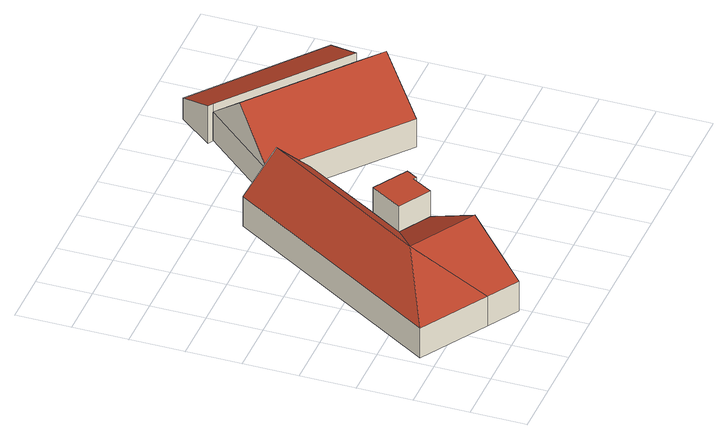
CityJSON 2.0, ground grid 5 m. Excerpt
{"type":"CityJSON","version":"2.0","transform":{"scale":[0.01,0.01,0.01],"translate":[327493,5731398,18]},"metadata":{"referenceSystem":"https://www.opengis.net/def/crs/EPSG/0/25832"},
"CityObjects":{
"building1":{"type":"Building","attributes":{"name":"Dorthskate","Gemeindeschluessel":"05170048","Geometrietyp2DReferenz":"3000","function":"31001_1210"},"address":[{"country":"Germany","locality":"Wesel","thoroughfareNumber":"11","thoroughfareName":"Jöckern"}],"children":["building1-1","building1-2"]},
"building1-1":{"type":"BuildingPart","attributes":{"roofType":"5000","measuredHeight":6.42},"parents":["building1"],"geometry":[{"type":"Solid","lod":"2","boundaries":[[[[0,1,2,3]],[[4,5,1,0]],[[6,7,5,4]],[[8,9,7,6]],[[10,11,9,8]],[[12,13,11,10]],[[6,4,0,14]],[[0,3,14]],[[3,12,10,8,6,14]],[[2,1,5,7,9,11,13]],[[3,2,13,12]]]],"semantics":{"surfaces":[{"type":"WallSurface"},{"type":"RoofSurface"},{"type":"GroundSurface"},{"type":"ClosureSurface"}],"values":[[0,0,0,0,0,0,1,1,1,2,3]]}}]},
"building1-2":{"type":"BuildingPart","attributes":{"roofType":"5000","measuredHeight":6.42},"parents":["building1"],"geometry":[{"type":"Solid","lod":"2","boundaries":[[[[15,16,13,12]],[[17,18,16,15]],[[19,20,18,17]],[[3,2,20,19]],[[15,12,14,17]],[[12,3,14]],[[19,17,14,3]],[[13,16,18,20,2]],[[12,13,2,3]]]],"semantics":{"surfaces":[{"type":"WallSurface"},{"type":"RoofSurface"},{"type":"GroundSurface"},{"type":"ClosureSurface"}],"values":[[0,0,0,0,1,1,1,2,3]]}}]},
"building2":{"type":"Building","attributes":{"Geometrietyp2DReferenz":"3000","Gemeindeschluessel":"05170048","function":"31001_1210","roofType":"1000","measuredHeight":5.33},"address":[{"country":"Germany","locality":"Wesel","thoroughfareNumber":"11","thoroughfareName":"Jöckern"}],"geometry":[{"type":"Solid","lod":"2","boundaries":[[[[21,22,23,24]],[[25,26,22,21]],[[27,28,26,25]],[[29,30,28,27]],[[31,32,30,29]],[[24,23,32,31]],[[29,27,25,21,24,31]],[[22,26,28,30,32,23]]]],"semantics":{"surfaces":[{"type":"WallSurface"},{"type":"RoofSurface"},{"type":"GroundSurface"}],"values":[[0,0,0,0,0,0,1,2]]}}]},
"building3":{"type":"Building","attributes":{"Geometrietyp2DReferenz":"3000","Gemeindeschluessel":"05170048","function":"31001_2720","roofType":"3100","measuredHeight":6.8},"address":[{"country":"Germany","locality":"Wesel","thoroughfareNumber":"11","thoroughfareName":"Jöckern"}],"geometry":[{"type":"Solid","lod":"2","boundaries":[[[[33,34,35,36]],[[37,38,34,33]],[[39,40,38,37]],[[36,35,40,39]],[[33,41,37]],[[39,42,36]],[[36,42,41,33]],[[37,41,42,39]],[[34,38,40,35]]]],"semantics":{"surfaces":[{"type":"WallSurface"},{"type":"RoofSurface"},{"type":"GroundSurface"}],"values":[[0,0,0,0,0,0,1,1,2]]}}]},
"building4":{"type":"Building","attributes":{"Geometrietyp2DReferenz":"3000","Gemeindeschluessel":"05170048","function":"31001_2720","roofType":"2100","measuredHeight":3.83},"address":[{"country":"Germany","locality":"Wesel","thoroughfareNumber":"11","thoroughfareName":"Jöckern"}],"geometry":[{"type":"Solid","lod":"2","boundaries":[[[[43,44,45,46]],[[47,48,44,43]],[[49,50,48,47]],[[51,52,50,49]],[[46,45,52,51]],[[49,47,43,46,51]],[[44,48,50,52,45]]]],"semantics":{"surfaces":[{"type":"WallSurface"},{"type":"RoofSurface"},{"type":"GroundSurface"}],"values":[[0,0,0,0,0,1,2]]}}]}
},
"vertices":[
[39,640,363],[39,640,64],[652,270,64],[652,270,363],[1288,2646,363],[1288,2646,64],[1581,2458,706],[1581,2458,64],[1873,2270,363],[1873,2270,64],[1439,1559,363],[1439,1559,64],[1260,1266,363],[1260,1266,64],[650,949,706],
[1553,1096,363],[1553,1096,64],[1247,596,706],[1247,596,64],[940,96,363],[940,96,64],
[1694,1272,621],[1694,1272,89],[1752,1372,89],[1752,1372,621],[1666,1288,621],[1666,1288,89],[1553,1096,621],[1553,1096,89],[1260,1266,621],[1260,1266,89],[1439,1559,621],[1439,1559,89],
[1732,2593,330],[1732,2593,45],[2844,1690,45],[2844,1690,330],[2362,3301,330],[2362,3301,45],[3436,2431,330],[3436,2431,45],[2047,2947,725],[3140,2060,725],
[2318,3328,412],[2318,3328,32],[2362,3301,32],[2362,3301,410],[2569,3637,246],[2569,3637,32],[3687,2745,246],[3687,2745,32],[3436,2431,414],[3436,2431,32]
]}
